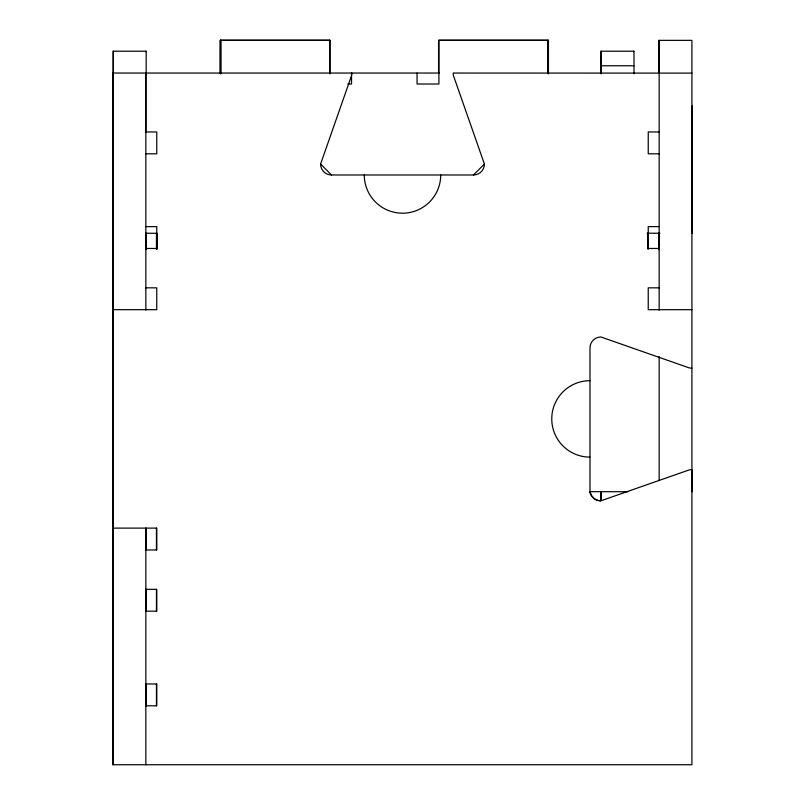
<?xml version="1.0" encoding="UTF-8"?>
<svg xmlns="http://www.w3.org/2000/svg" width="805" height="805" viewBox="0 0 805 805"><rect width="100%" height="100%" fill="white"/><g stroke="black" fill="none" stroke-linecap="round" stroke-linejoin="round"><path stroke-width="1.21" d="M112.76 683.988L112.76 679.43M112.76 473.501L112.76 462.583M112.76 418.892L112.76 407.974M112.76 353.365L113.082 377.937M112.76 309.684L112.76 294.892M112.76 226.618L112.76 222.069M112.76 203.866L112.76 212.963M112.76 185.663L112.76 194.76M112.76 167.46L112.76 176.557M112.76 661.227L112.76 670.334M112.76 643.024L112.76 652.131M112.76 624.831L112.76 633.927M113.082 487.156L113.082 473.501M113.082 432.547L113.082 418.892M113.082 323.328L113.082 309.684L156.764 309.684L156.764 287.838L145.846 287.838M691.918 73.114L453.195 73.044A10.918 10.918 0 0 0 453.648 76.173L484.409 164.059A10.918 10.918 0 0 1 473.491 174.977L331.509 174.977L320.591 164.059L351.352 76.173A10.918 10.918 0 0 0 351.805 73.044M473.491 174.977L484.409 164.059M220.479 73.708L220.479 40.25L329.768 40.25M548.205 73.637L548.205 40.25L438.906 40.25L438.906 84.012L417.06 84.012L417.06 73.084M601.224 65.769L633.998 65.769M113.082 73.044L439.228 73.044M347.891 84.012L351.533 84.012L351.533 73.084M659.154 131.96L648.236 131.96L648.236 153.805L659.154 153.805M145.846 153.805L156.764 153.805L156.764 131.96L145.846 131.96L145.846 73.044L145.846 310.036M145.846 226.618L156.764 226.618L156.764 249.047M659.154 226.618L648.236 226.618L648.236 249.047M145.534 233.269L157.086 233.269L157.086 249.047M647.17 233.198L659.919 233.269M145.846 248.463L156.764 248.463M647.914 248.463L659.154 248.463M659.154 287.838L648.236 287.838L648.236 309.684L691.918 309.684M589.602 491.674L627.84 491.744M113.082 528.11L156.764 528.11L156.764 549.956L145.846 549.956M145.846 589.33L156.764 589.33L156.764 611.176L145.846 611.176M145.846 683.988L156.764 683.988L156.764 705.824L145.846 705.824M692.24 105.847L692.24 233.269M691.918 491.775L691.918 40.351L658.832 40.351L658.832 73.114M659.154 40.351L659.154 310.197M659.154 356.524L659.154 480.515M658.832 233.007L658.832 249.651M647.914 233.269L647.914 249.047M633.998 73.738L633.998 51.208L600.912 51.208L600.912 73.738M633.676 51.208L633.676 51.751M601.224 51.208L601.224 73.738M601.224 491.754L601.224 500.539M600.912 491.754L600.912 500.539M548.447 73.708L548.447 40.32L438.584 40.32L438.584 73.084M548.125 40.25L548.125 73.708M330.01 73.708L330.01 40.32L220.157 40.32L220.157 73.084M329.688 40.25L329.688 73.708M220.791 40.32L220.791 73.708M220.56 40.25L220.56 73.637M156.442 233.269L156.442 249.047M156.442 528.11L156.442 549.956M156.442 589.33L156.442 611.176M156.442 683.988L156.442 705.824M146.168 73.728L146.168 51.208L113.082 51.208L113.082 764.74M146.168 233.229L146.168 249.61M146.168 528.271L146.168 550.217M146.168 589.22L146.168 611.156M146.168 684.29L146.168 706.237M145.846 51.208L145.846 51.741M145.846 528.11L145.846 764.74M113.404 51.208L113.404 73.728M112.76 73.044L112.76 764.74L691.918 764.74L691.918 469.587A10.918 10.918 0 0 0 688.798 470.05L600.912 500.811A10.918 10.918 0 0 1 589.985 489.883L589.985 347.901A10.918 10.918 0 0 1 600.912 336.983L688.798 367.744A10.918 10.918 0 0 0 691.918 368.197M589.985 457.119A38.227 38.227 0 0 1 551.757 418.892A38.227 38.227 0 0 1 589.985 380.674M331.509 174.977A10.918 10.918 0 0 1 320.591 164.059M440.727 174.977A38.227 38.227 0 0 1 402.5 213.204A38.227 38.227 0 0 1 364.273 174.977M600.59 500.811A10.918 10.918 0 0 1 589.783 491.463M351.483 73.044A10.918 10.918 0 0 1 351.473 73.637"/></g></svg>
